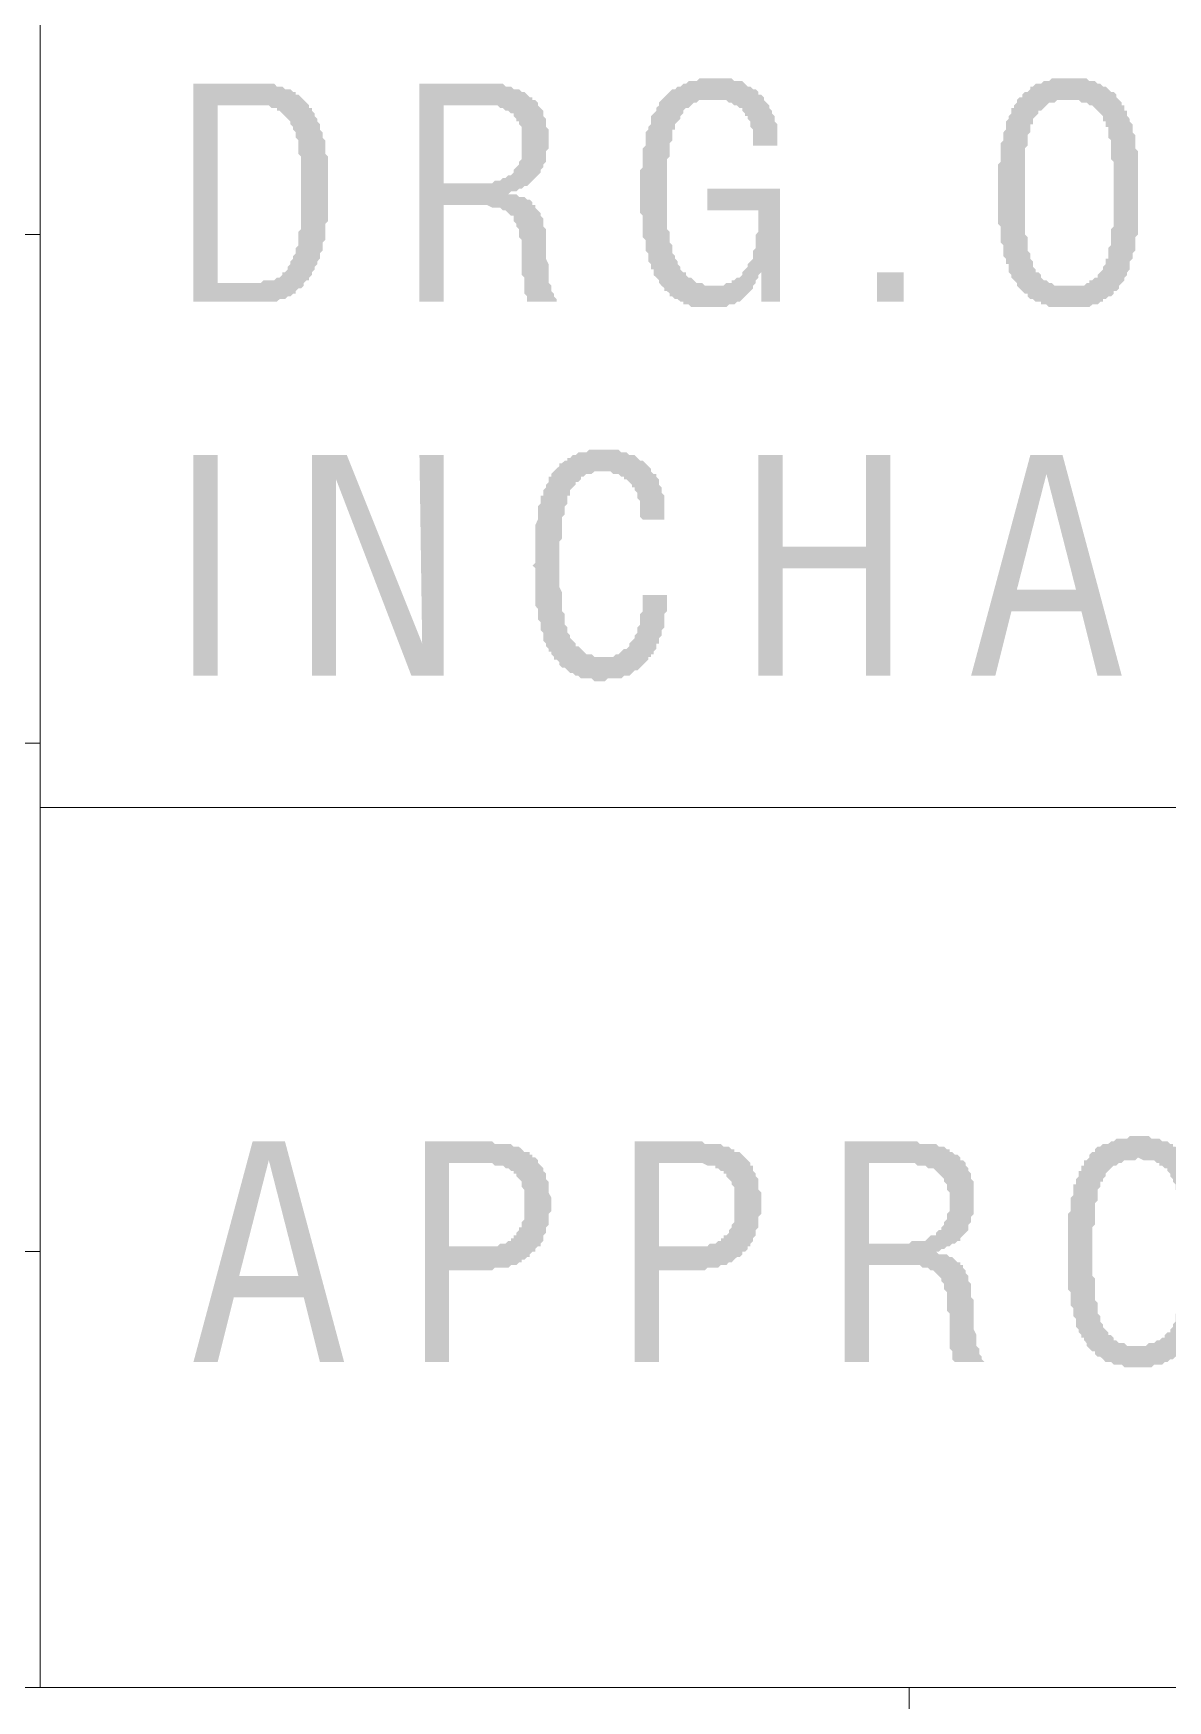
# Model space of a CAD drawing. Header units: millimetres. Extents: x 29 to 95071, y 20 to 67221.
# Drawn here: x 70737 to 72826, y 1592 to 4663 of the extents above; entities that cross this region are included whole.
import ezdxf

# ---------------------------------------------------------------- set-up
doc = ezdxf.new("R2010")
doc.units = ezdxf.units.MM

msp = doc.modelspace()

# ---------------------------------------------------------------- hatches: boundary and pattern name
h = msp.add_hatch(color=7)
h.dxf.hatch_style = 2
h.paths.add_polyline_path([(72077.4, 4168.4), (72077.4, 4222.9), (72072.4, 4217.9), (72072.4, 4213), (72067.5, 4208), (72067.5, 4203.1), (72062.5, 4198.1), (72062.5, 4193.2), (72057.6, 4188.2), (72052.6, 4183.3), (72047.7, 4178.3), (72042.7, 4173.3), (72037.7, 4168.4), (72032.8, 4168.4), (72027.8, 4163.4), (72022.9, 4163.4), (72017.9, 4163.4), (72013, 4158.5), (72008, 4158.5), (72003.1, 4158.5), (71998.1, 4158.5), (71993.1, 4158.5), (71988.2, 4158.5), (71983.2, 4158.5), (71978.3, 4158.5), (71973.3, 4158.5), (71968.4, 4158.5), (71958.4, 4158.5), (71953.5, 4158.5), (71948.5, 4158.5), (71943.6, 4163.4), (71938.6, 4163.4), (71933.7, 4163.4), (71933.7, 4168.4), (71928.7, 4168.4), (71923.7, 4173.3), (71918.8, 4173.3), (71913.8, 4178.3), (71908.9, 4178.3), (71908.9, 4183.3), (71903.9, 4188.2), (71899, 4188.2), (71899, 4193.2), (71894, 4198.1), (71889.1, 4203.1), (71889.1, 4208), (71884.1, 4213), (71879.1, 4217.9), (71879.1, 4222.9), (71879.1, 4227.9), (71874.2, 4227.9), (71874.2, 4232.8), (71874.2, 4237.8), (71869.2, 4242.7), (71869.2, 4247.7), (71869.2, 4252.6), (71869.2, 4257.6), (71864.3, 4262.6), (71864.3, 4267.5), (71864.3, 4272.5), (71864.3, 4277.4), (71864.3, 4282.4), (71859.3, 4287.3), (71859.3, 4292.3), (71859.3, 4297.3), (71859.3, 4302.2), (71859.3, 4312.1), (71859.3, 4317.1), (71859.3, 4322), (71859.3, 4327), (71854.4, 4331.9), (71854.4, 4341.9), (71854.4, 4346.8), (71854.4, 4351.8), (71854.4, 4361.7), (71854.4, 4366.6), (71854.4, 4371.6), (71854.4, 4376.6), (71854.4, 4386.5), (71854.4, 4391.4), (71854.4, 4396.4), (71854.4, 4406.3), (71854.4, 4411.3), (71859.3, 4416.2), (71859.3, 4426.1), (71859.3, 4431.1), (71859.3, 4436), (71859.3, 4441), (71859.3, 4445.9), (71859.3, 4450.9), (71864.3, 4455.9), (71864.3, 4465.8), (71864.3, 4470.7), (71864.3, 4475.7), (71864.3, 4480.6), (71869.2, 4485.6), (71869.2, 4490.6), (71874.2, 4495.5), (71874.2, 4500.5), (71874.2, 4505.4), (71874.2, 4510.4), (71879.1, 4515.3), (71884.1, 4520.3), (71884.1, 4525.3), (71889.1, 4530.2), (71889.1, 4535.2), (71894, 4540.1), (71899, 4545.1), (71903.9, 4550), (71908.9, 4555), (71913.8, 4559.9), (71918.8, 4559.9), (71923.7, 4564.9), (71928.7, 4564.9), (71933.7, 4569.9), (71938.6, 4569.9), (71943.6, 4574.8), (71948.5, 4574.8), (71958.4, 4574.8), (71963.4, 4579.8), (71968.4, 4579.8), (71973.3, 4579.8), (71978.3, 4579.8), (71983.2, 4579.8), (71988.2, 4579.8), (71993.1, 4579.8), (71998.1, 4579.8), (72003.1, 4579.8), (72008, 4579.8), (72013, 4579.8), (72022.9, 4579.8), (72027.8, 4574.8), (72032.8, 4574.8), (72037.7, 4574.8), (72042.7, 4574.8), (72047.7, 4569.9), (72052.6, 4564.9), (72057.6, 4564.9), (72062.5, 4559.9), (72067.5, 4559.9), (72072.4, 4555), (72072.4, 4550), (72077.4, 4550), (72082.4, 4545.1), (72082.4, 4540.1), (72087.3, 4535.2), (72092.3, 4530.2), (72092.3, 4525.3), (72097.2, 4520.3), (72097.2, 4515.3), (72102.2, 4510.4), (72102.2, 4505.4), (72102.2, 4500.5), (72107.1, 4495.5), (72107.1, 4490.6), (72107.1, 4485.6), (72107.1, 4480.6), (72107.1, 4475.7), (72107.1, 4465.8), (72107.1, 4460.8), (72107.1, 4455.9), (72062.5, 4455.9), (72062.5, 4460.8), (72062.5, 4465.8), (72062.5, 4475.7), (72062.5, 4480.6), (72062.5, 4485.6), (72057.6, 4490.6), (72057.6, 4495.5), (72057.6, 4500.5), (72052.6, 4505.4), (72052.6, 4510.4), (72047.7, 4510.4), (72047.7, 4515.3), (72042.7, 4520.3), (72042.7, 4525.3), (72037.7, 4525.3), (72032.8, 4530.2), (72027.8, 4530.2), (72022.9, 4535.2), (72017.9, 4535.2), (72013, 4540.1), (72008, 4540.1), (72003.1, 4540.1), (71998.1, 4540.1), (71993.1, 4540.1), (71988.2, 4540.1), (71983.2, 4540.1), (71978.3, 4540.1), (71973.3, 4540.1), (71968.4, 4540.1), (71963.4, 4540.1), (71958.4, 4535.2), (71953.5, 4535.2), (71948.5, 4530.2), (71943.6, 4525.3), (71938.6, 4525.3), (71933.7, 4520.3), (71933.7, 4515.3), (71928.7, 4510.4), (71928.7, 4505.4), (71923.7, 4500.5), (71918.8, 4495.5), (71918.8, 4490.6), (71918.8, 4485.6), (71913.8, 4485.6), (71913.8, 4480.6), (71913.8, 4475.7), (71913.8, 4470.7), (71913.8, 4465.8), (71908.9, 4460.8), (71908.9, 4455.9), (71908.9, 4450.9), (71908.9, 4445.9), (71908.9, 4441), (71908.9, 4436), (71903.9, 4431.1), (71903.9, 4426.1), (71903.9, 4421.2), (71903.9, 4411.3), (71903.9, 4406.3), (71903.9, 4401.3), (71903.9, 4396.4), (71903.9, 4386.5), (71903.9, 4381.5), (71903.9, 4371.6), (71903.9, 4366.6), (71903.9, 4361.7), (71903.9, 4356.7), (71903.9, 4351.8), (71903.9, 4346.8), (71903.9, 4336.9), (71903.9, 4331.9), (71903.9, 4327), (71903.9, 4317.1), (71903.9, 4312.1), (71903.9, 4307.2), (71903.9, 4302.2), (71908.9, 4297.3), (71908.9, 4292.3), (71908.9, 4287.3), (71908.9, 4282.4), (71908.9, 4277.4), (71913.8, 4272.5), (71913.8, 4267.5), (71913.8, 4262.6), (71913.8, 4257.6), (71918.8, 4252.6), (71918.8, 4247.7), (71923.7, 4242.7), (71923.7, 4237.8), (71928.7, 4232.8), (71928.7, 4227.9), (71933.7, 4222.9), (71938.6, 4222.9), (71938.6, 4217.9), (71943.6, 4213), (71948.5, 4213), (71953.5, 4208), (71958.4, 4203.1), (71963.4, 4203.1), (71968.4, 4203.1), (71973.3, 4198.1), (71978.3, 4198.1), (71983.2, 4198.1), (71988.2, 4198.1), (71993.1, 4198.1), (71998.1, 4198.1), (72008, 4198.1), (72013, 4203.1), (72017.9, 4203.1), (72022.9, 4203.1), (72022.9, 4208), (72027.8, 4208), (72032.8, 4213), (72037.7, 4213), (72042.7, 4217.9), (72042.7, 4222.9), (72047.7, 4227.9), (72052.6, 4232.8), (72052.6, 4237.8), (72057.6, 4242.7), (72062.5, 4247.7), (72062.5, 4252.6), (72062.5, 4257.6), (72062.5, 4262.6), (72067.5, 4267.5), (72067.5, 4272.5), (72067.5, 4277.4), (72067.5, 4282.4), (72067.5, 4292.3), (72072.4, 4297.3), (72072.4, 4302.2), (72072.4, 4307.2), (72072.4, 4317.1), (72072.4, 4322), (72072.4, 4327), (72072.4, 4336.9), (71978.3, 4336.9), (71978.3, 4376.6), (72112.1, 4376.6), (72112.1, 4168.4)])
h = msp.add_hatch(color=7)
h.paths.add_polyline_path([(72563.1, 4366.6), (72563.1, 4361.7), (72563.1, 4351.8), (72563.1, 4346.8), (72563.1, 4341.9), (72563.1, 4331.9), (72563.1, 4327), (72563.1, 4322), (72563.1, 4312.1), (72563.1, 4307.2), (72563.1, 4302.2), (72563.1, 4297.3), (72563.1, 4292.3), (72568.1, 4287.3), (72568.1, 4282.4), (72568.1, 4277.4), (72568.1, 4272.5), (72568.1, 4267.5), (72568.1, 4262.6), (72573.1, 4257.6), (72573.1, 4252.6), (72573.1, 4247.7), (72578, 4242.7), (72578, 4237.8), (72578, 4232.8), (72583, 4227.9), (72583, 4222.9), (72587.9, 4222.9), (72592.9, 4217.9), (72592.9, 4213), (72597.8, 4208), (72602.8, 4208), (72607.8, 4203.1), (72612.7, 4203.1), (72617.7, 4198.1), (72622.6, 4198.1), (72627.6, 4198.1), (72637.5, 4198.1), (72642.4, 4198.1), (72647.4, 4198.1), (72657.3, 4198.1), (72662.3, 4198.1), (72667.2, 4198.1), (72672.2, 4198.1), (72677.1, 4203.1), (72682.1, 4203.1), (72682.1, 4208), (72687.1, 4208), (72692, 4213), (72697, 4213), (72697, 4217.9), (72701.9, 4222.9), (72706.9, 4227.9), (72706.9, 4232.8), (72711.8, 4237.8), (72711.8, 4242.7), (72711.8, 4247.7), (72716.8, 4247.7), (72716.8, 4252.6), (72716.8, 4257.6), (72716.8, 4262.6), (72716.8, 4267.5), (72721.8, 4272.5), (72721.8, 4277.4), (72721.8, 4282.4), (72721.8, 4287.3), (72721.8, 4292.3), (72721.8, 4297.3), (72721.8, 4302.2), (72726.7, 4307.2), (72726.7, 4312.1), (72726.7, 4322), (72726.7, 4327), (72726.7, 4331.9), (72726.7, 4341.9), (72726.7, 4346.8), (72726.7, 4356.7), (72726.7, 4361.7), (72726.7, 4366.6), (72726.7, 4376.6), (72726.7, 4381.5), (72726.7, 4391.4), (72726.7, 4396.4), (72726.7, 4406.3), (72726.7, 4411.3), (72726.7, 4416.2), (72726.7, 4426.1), (72721.8, 4431.1), (72721.8, 4436), (72721.8, 4441), (72721.8, 4445.9), (72721.8, 4450.9), (72721.8, 4455.9), (72721.8, 4460.8), (72721.8, 4465.8), (72716.8, 4470.7), (72716.8, 4475.7), (72716.8, 4480.6), (72716.8, 4485.6), (72716.8, 4490.6), (72711.8, 4490.6), (72711.8, 4495.5), (72711.8, 4500.5), (72706.9, 4500.5), (72706.9, 4505.4), (72706.9, 4510.4), (72701.9, 4515.3), (72697, 4520.3), (72692, 4525.3), (72687.1, 4530.2), (72682.1, 4530.2), (72677.1, 4535.2), (72672.2, 4535.2), (72667.2, 4535.2), (72662.3, 4540.1), (72657.3, 4540.1), (72652.4, 4540.1), (72647.4, 4540.1), (72642.4, 4540.1), (72637.5, 4540.1), (72632.5, 4540.1), (72627.6, 4540.1), (72622.6, 4540.1), (72617.7, 4535.2), (72612.7, 4535.2), (72607.8, 4535.2), (72602.8, 4530.2), (72597.8, 4525.3), (72592.9, 4520.3), (72587.9, 4520.3), (72587.9, 4515.3), (72583, 4510.4), (72578, 4505.4), (72578, 4500.5), (72578, 4495.5), (72573.1, 4495.5), (72573.1, 4490.6), (72573.1, 4485.6), (72573.1, 4480.6), (72568.1, 4475.7), (72568.1, 4470.7), (72568.1, 4465.8), (72568.1, 4460.8), (72568.1, 4455.9), (72563.1, 4450.9), (72563.1, 4445.9), (72563.1, 4441), (72563.1, 4431.1), (72563.1, 4426.1), (72563.1, 4421.2), (72563.1, 4416.2), (72563.1, 4406.3), (72563.1, 4401.3), (72563.1, 4396.4), (72563.1, 4386.5), (72563.1, 4381.5), (72563.1, 4371.6)])
h.paths.add_polyline_path([(72513.6, 4366.6), (72513.6, 4376.6), (72513.6, 4381.5), (72513.6, 4391.4), (72513.6, 4396.4), (72513.6, 4401.3), (72513.6, 4411.3), (72513.6, 4416.2), (72513.6, 4421.2), (72518.5, 4426.1), (72518.5, 4436), (72518.5, 4441), (72518.5, 4445.9), (72518.5, 4450.9), (72518.5, 4455.9), (72518.5, 4460.8), (72523.5, 4465.8), (72523.5, 4470.7), (72523.5, 4475.7), (72523.5, 4480.6), (72528.4, 4485.6), (72528.4, 4490.6), (72528.4, 4495.5), (72528.4, 4500.5), (72533.4, 4505.4), (72533.4, 4510.4), (72538.4, 4515.3), (72538.4, 4520.3), (72538.4, 4525.3), (72543.3, 4525.3), (72543.3, 4530.2), (72548.3, 4535.2), (72548.3, 4540.1), (72553.2, 4545.1), (72558.2, 4545.1), (72558.2, 4550), (72563.1, 4555), (72568.1, 4555), (72573.1, 4559.9), (72573.1, 4564.9), (72578, 4564.9), (72583, 4569.9), (72587.9, 4569.9), (72592.9, 4569.9), (72597.8, 4574.8), (72602.8, 4574.8), (72607.8, 4574.8), (72612.7, 4579.8), (72617.7, 4579.8), (72622.6, 4579.8), (72627.6, 4579.8), (72632.5, 4579.8), (72642.4, 4579.8), (72647.4, 4579.8), (72657.3, 4579.8), (72662.3, 4579.8), (72667.2, 4579.8), (72672.2, 4579.8), (72677.1, 4579.8), (72682.1, 4574.8), (72687.1, 4574.8), (72692, 4574.8), (72697, 4569.9), (72701.9, 4569.9), (72706.9, 4564.9), (72711.8, 4564.9), (72716.8, 4559.9), (72721.8, 4555), (72726.7, 4555), (72731.7, 4550), (72731.7, 4545.1), (72736.6, 4540.1), (72741.6, 4535.2), (72741.6, 4530.2), (72746.5, 4530.2), (72746.5, 4525.3), (72746.5, 4520.3), (72751.5, 4520.3), (72751.5, 4515.3), (72751.5, 4510.4), (72756.4, 4505.4), (72756.4, 4500.5), (72761.4, 4495.5), (72761.4, 4490.6), (72761.4, 4485.6), (72761.4, 4480.6), (72766.4, 4475.7), (72766.4, 4470.7), (72766.4, 4465.8), (72766.4, 4460.8), (72766.4, 4455.9), (72766.4, 4450.9), (72771.3, 4445.9), (72771.3, 4436), (72771.3, 4431.1), (72771.3, 4426.1), (72771.3, 4421.2), (72771.3, 4411.3), (72771.3, 4406.3), (72771.3, 4401.3), (72771.3, 4391.4), (72771.3, 4386.5), (72771.3, 4381.5), (72771.3, 4371.6), (72771.3, 4366.6), (72771.3, 4361.7), (72771.3, 4356.7), (72771.3, 4346.8), (72771.3, 4341.9), (72771.3, 4331.9), (72771.3, 4327), (72771.3, 4322), (72771.3, 4317.1), (72771.3, 4307.2), (72771.3, 4302.2), (72771.3, 4297.3), (72771.3, 4292.3), (72766.4, 4287.3), (72766.4, 4282.4), (72766.4, 4272.5), (72766.4, 4267.5), (72766.4, 4262.6), (72761.4, 4257.6), (72761.4, 4252.6), (72761.4, 4247.7), (72756.4, 4242.7), (72756.4, 4237.8), (72756.4, 4232.8), (72756.4, 4227.9), (72751.5, 4222.9), (72751.5, 4217.9), (72746.5, 4213), (72746.5, 4208), (72741.6, 4203.1), (72736.6, 4198.1), (72736.6, 4193.2), (72731.7, 4188.2), (72726.7, 4188.2), (72726.7, 4183.3), (72721.8, 4178.3), (72716.8, 4178.3), (72711.8, 4173.3), (72706.9, 4173.3), (72706.9, 4168.4), (72701.9, 4168.4), (72697, 4163.4), (72692, 4163.4), (72687.1, 4163.4), (72682.1, 4158.5), (72677.1, 4158.5), (72672.2, 4158.5), (72667.2, 4158.5), (72657.3, 4158.5), (72652.4, 4158.5), (72647.4, 4158.5), (72642.4, 4158.5), (72637.5, 4158.5), (72632.5, 4158.5), (72627.6, 4158.5), (72622.6, 4158.5), (72617.7, 4158.5), (72607.8, 4158.5), (72602.8, 4163.4), (72597.8, 4163.4), (72592.9, 4163.4), (72592.9, 4168.4), (72587.9, 4168.4), (72583, 4168.4), (72578, 4173.3), (72573.1, 4173.3), (72568.1, 4178.3), (72568.1, 4183.3), (72563.1, 4183.3), (72558.2, 4188.2), (72553.2, 4193.2), (72548.3, 4198.1), (72548.3, 4203.1), (72543.3, 4208), (72538.4, 4213), (72538.4, 4217.9), (72533.4, 4222.9), (72533.4, 4227.9), (72533.4, 4232.8), (72533.4, 4237.8), (72528.4, 4237.8), (72528.4, 4242.7), (72528.4, 4247.7), (72523.5, 4252.6), (72523.5, 4257.6), (72523.5, 4262.6), (72523.5, 4267.5), (72523.5, 4272.5), (72518.5, 4277.4), (72518.5, 4282.4), (72518.5, 4287.3), (72518.5, 4297.3), (72518.5, 4302.2), (72518.5, 4307.2), (72513.6, 4312.1), (72513.6, 4317.1), (72513.6, 4327), (72513.6, 4331.9), (72513.6, 4336.9), (72513.6, 4346.8), (72513.6, 4351.8), (72513.6, 4356.7)])
h = msp.add_hatch(color=7)
h.paths.add_polyline_path([(71076.2, 4203.1), (71135.7, 4203.1), (71140.6, 4203.1), (71150.5, 4203.1), (71155.5, 4203.1), (71160.4, 4208), (71165.4, 4208), (71170.4, 4208), (71175.3, 4208), (71180.3, 4208), (71185.2, 4213), (71190.2, 4213), (71195.1, 4217.9), (71195.1, 4222.9), (71200.1, 4222.9), (71205.1, 4227.9), (71205.1, 4232.8), (71210, 4237.8), (71210, 4242.7), (71215, 4247.7), (71215, 4252.6), (71219.9, 4257.6), (71219.9, 4262.6), (71219.9, 4267.5), (71224.9, 4272.5), (71224.9, 4277.4), (71224.9, 4282.4), (71224.9, 4287.3), (71224.9, 4292.3), (71224.9, 4297.3), (71229.8, 4302.2), (71229.8, 4307.2), (71229.8, 4312.1), (71229.8, 4317.1), (71229.8, 4322), (71229.8, 4327), (71229.8, 4331.9), (71229.8, 4341.9), (71229.8, 4346.8), (71229.8, 4351.8), (71229.8, 4361.7), (71229.8, 4366.6), (71229.8, 4376.6), (71229.8, 4381.5), (71229.8, 4391.4), (71229.8, 4396.4), (71229.8, 4406.3), (71229.8, 4411.3), (71229.8, 4416.2), (71229.8, 4426.1), (71229.8, 4431.1), (71229.8, 4436), (71224.9, 4441), (71224.9, 4445.9), (71224.9, 4450.9), (71224.9, 4455.9), (71224.9, 4460.8), (71224.9, 4465.8), (71219.9, 4470.7), (71219.9, 4475.7), (71219.9, 4480.6), (71215, 4485.6), (71215, 4490.6), (71210, 4495.5), (71210, 4500.5), (71205.1, 4505.4), (71200.1, 4510.4), (71195.1, 4515.3), (71190.2, 4520.3), (71185.2, 4520.3), (71185.2, 4525.3), (71180.3, 4525.3), (71175.3, 4525.3), (71170.4, 4530.2), (71165.4, 4530.2), (71155.5, 4530.2), (71150.5, 4530.2), (71145.6, 4530.2), (71140.6, 4530.2), (71135.7, 4530.2), (71076.2, 4530.2)])
h.paths.add_polyline_path([(71031.6, 4168.4), (71031.6, 4569.9), (71145.6, 4569.9), (71150.5, 4569.9), (71160.4, 4569.9), (71165.4, 4569.9), (71170.4, 4569.9), (71175.3, 4569.9), (71180.3, 4569.9), (71185.2, 4564.9), (71190.2, 4564.9), (71195.1, 4564.9), (71200.1, 4559.9), (71205.1, 4559.9), (71210, 4559.9), (71215, 4555), (71219.9, 4555), (71219.9, 4550), (71224.9, 4550), (71229.8, 4545.1), (71234.8, 4540.1), (71239.7, 4535.2), (71244.7, 4530.2), (71244.7, 4525.3), (71249.7, 4525.3), (71249.7, 4520.3), (71254.6, 4515.3), (71254.6, 4510.4), (71259.6, 4505.4), (71259.6, 4500.5), (71264.5, 4495.5), (71264.5, 4490.6), (71264.5, 4485.6), (71269.5, 4480.6), (71269.5, 4475.7), (71269.5, 4470.7), (71274.4, 4465.8), (71274.4, 4460.8), (71274.4, 4455.9), (71274.4, 4450.9), (71274.4, 4445.9), (71274.4, 4441), (71279.4, 4436), (71279.4, 4426.1), (71279.4, 4421.2), (71279.4, 4416.2), (71279.4, 4411.3), (71279.4, 4401.3), (71279.4, 4396.4), (71279.4, 4391.4), (71279.4, 4381.5), (71279.4, 4376.6), (71279.4, 4371.6), (71279.4, 4361.7), (71279.4, 4356.7), (71279.4, 4351.8), (71279.4, 4346.8), (71279.4, 4336.9), (71279.4, 4331.9), (71279.4, 4327), (71279.4, 4322), (71279.4, 4317.1), (71274.4, 4312.1), (71274.4, 4307.2), (71274.4, 4302.2), (71274.4, 4297.3), (71274.4, 4292.3), (71274.4, 4287.3), (71274.4, 4282.4), (71269.5, 4277.4), (71269.5, 4272.5), (71269.5, 4267.5), (71269.5, 4262.6), (71264.5, 4257.6), (71264.5, 4252.6), (71264.5, 4247.7), (71259.6, 4242.7), (71259.6, 4237.8), (71254.6, 4232.8), (71254.6, 4227.9), (71249.7, 4222.9), (71249.7, 4217.9), (71244.7, 4213), (71244.7, 4208), (71239.7, 4208), (71234.8, 4203.1), (71234.8, 4198.1), (71229.8, 4193.2), (71224.9, 4193.2), (71219.9, 4188.2), (71219.9, 4183.3), (71215, 4183.3), (71210, 4178.3), (71205.1, 4178.3), (71200.1, 4173.3), (71195.1, 4173.3), (71190.2, 4173.3), (71185.2, 4168.4), (71180.3, 4168.4), (71175.3, 4168.4), (71170.4, 4168.4), (71165.4, 4168.4), (71160.4, 4168.4), (71150.5, 4168.4), (71145.6, 4168.4), (71140.6, 4168.4), (71135.7, 4168.4)])
h = msp.add_hatch(color=7)
h.paths.add_polyline_path([(71492.5, 4386.5), (71547.1, 4386.5), (71552, 4386.5), (71557, 4386.5), (71566.9, 4386.5), (71571.8, 4386.5), (71576.8, 4386.5), (71581.7, 4386.5), (71586.7, 4391.4), (71591.7, 4391.4), (71596.6, 4391.4), (71601.6, 4396.4), (71606.5, 4396.4), (71611.5, 4401.3), (71616.4, 4401.3), (71621.4, 4406.3), (71621.4, 4411.3), (71626.4, 4416.2), (71631.3, 4421.2), (71631.3, 4426.1), (71636.3, 4431.1), (71636.3, 4436), (71636.3, 4441), (71636.3, 4445.9), (71636.3, 4455.9), (71636.3, 4460.8), (71636.3, 4465.8), (71636.3, 4470.7), (71636.3, 4480.6), (71636.3, 4485.6), (71636.3, 4490.6), (71631.3, 4495.5), (71631.3, 4500.5), (71626.4, 4500.5), (71626.4, 4505.4), (71621.4, 4510.4), (71621.4, 4515.3), (71616.4, 4515.3), (71611.5, 4520.3), (71606.5, 4520.3), (71601.6, 4525.3), (71596.6, 4525.3), (71591.7, 4530.2), (71586.7, 4530.2), (71576.8, 4530.2), (71571.8, 4530.2), (71566.9, 4530.2), (71561.9, 4530.2), (71557, 4530.2), (71492.5, 4530.2)])
h.paths.add_polyline_path([(71447.9, 4168.4), (71447.9, 4569.9), (71561.9, 4569.9), (71566.9, 4569.9), (71571.8, 4569.9), (71581.7, 4569.9), (71586.7, 4569.9), (71591.7, 4569.9), (71596.6, 4569.9), (71601.6, 4569.9), (71606.5, 4564.9), (71611.5, 4564.9), (71616.4, 4564.9), (71621.4, 4559.9), (71626.4, 4559.9), (71631.3, 4559.9), (71636.3, 4555), (71641.2, 4555), (71646.2, 4550), (71651.1, 4545.1), (71656.1, 4545.1), (71656.1, 4540.1), (71661.1, 4540.1), (71666, 4535.2), (71666, 4530.2), (71671, 4525.3), (71675.9, 4520.3), (71675.9, 4515.3), (71675.9, 4510.4), (71680.9, 4505.4), (71680.9, 4500.5), (71680.9, 4495.5), (71680.9, 4490.6), (71685.8, 4485.6), (71685.8, 4475.7), (71685.8, 4470.7), (71685.8, 4465.8), (71685.8, 4460.8), (71685.8, 4455.9), (71685.8, 4450.9), (71680.9, 4445.9), (71680.9, 4436), (71680.9, 4431.1), (71680.9, 4426.1), (71675.9, 4421.2), (71675.9, 4416.2), (71671, 4411.3), (71671, 4406.3), (71666, 4401.3), (71661.1, 4396.4), (71656.1, 4391.4), (71651.1, 4386.5), (71646.2, 4381.5), (71641.2, 4381.5), (71636.3, 4376.6), (71631.3, 4376.6), (71626.4, 4371.6), (71621.4, 4371.6), (71616.4, 4371.6), (71611.5, 4366.6), (71616.4, 4366.6), (71621.4, 4366.6), (71626.4, 4366.6), (71631.3, 4361.7), (71636.3, 4361.7), (71641.2, 4361.7), (71646.2, 4356.7), (71651.1, 4356.7), (71656.1, 4351.8), (71656.1, 4346.8), (71661.1, 4346.8), (71661.1, 4341.9), (71666, 4336.9), (71671, 4331.9), (71671, 4327), (71675.9, 4322), (71675.9, 4317.1), (71675.9, 4312.1), (71675.9, 4307.2), (71680.9, 4302.2), (71680.9, 4292.3), (71680.9, 4287.3), (71680.9, 4282.4), (71680.9, 4277.4), (71680.9, 4272.5), (71680.9, 4267.5), (71680.9, 4262.6), (71680.9, 4257.6), (71680.9, 4252.6), (71680.9, 4247.7), (71685.8, 4237.8), (71685.8, 4232.8), (71685.8, 4222.9), (71685.8, 4217.9), (71685.8, 4213), (71685.8, 4203.1), (71690.8, 4198.1), (71690.8, 4193.2), (71690.8, 4188.2), (71695.7, 4183.3), (71695.7, 4178.3), (71700.7, 4173.3), (71700.7, 4168.4), (71705.7, 4168.4), (71646.2, 4168.4), (71646.2, 4173.3), (71646.2, 4178.3), (71641.2, 4183.3), (71641.2, 4188.2), (71641.2, 4193.2), (71641.2, 4198.1), (71641.2, 4203.1), (71641.2, 4213), (71636.3, 4217.9), (71636.3, 4227.9), (71636.3, 4232.8), (71636.3, 4237.8), (71636.3, 4242.7), (71636.3, 4252.6), (71636.3, 4257.6), (71636.3, 4262.6), (71636.3, 4267.5), (71636.3, 4272.5), (71636.3, 4282.4), (71631.3, 4287.3), (71631.3, 4292.3), (71631.3, 4297.3), (71631.3, 4302.2), (71626.4, 4307.2), (71626.4, 4312.1), (71621.4, 4317.1), (71621.4, 4322), (71621.4, 4327), (71616.4, 4327), (71611.5, 4331.9), (71606.5, 4336.9), (71601.6, 4336.9), (71596.6, 4341.9), (71591.7, 4341.9), (71586.7, 4341.9), (71581.7, 4341.9), (71571.8, 4346.8), (71566.9, 4346.8), (71561.9, 4346.8), (71557, 4346.8), (71547.1, 4346.8), (71492.5, 4346.8), (71492.5, 4168.4)])
h = msp.add_hatch(color=7)
h.dxf.hatch_style = 2
h.paths.add_polyline_path([(72290.5, 4168.4), (72290.5, 4222.9), (72340.1, 4222.9), (72340.1, 4168.4)])
h = msp.add_hatch(color=7)
h.dxf.hatch_style = 2
h.paths.add_polyline_path([(71031.6, 3479.4), (71031.6, 3885.9), (71076.2, 3885.9), (71076.2, 3479.4)])
h = msp.add_hatch(color=7)
h.dxf.hatch_style = 2
h.paths.add_polyline_path([(71249.7, 3479.4), (71249.7, 3885.9), (71314.1, 3885.9), (71452.9, 3538.9), (71447.9, 3885.9), (71492.5, 3885.9), (71492.5, 3479.4), (71433.1, 3479.4), (71294.3, 3841.2), (71294.3, 3479.4)])
h = msp.add_hatch(color=7)
h.dxf.hatch_style = 2
h.paths.add_polyline_path([(71859.3, 3628.1), (71903.9, 3628.1), (71903.9, 3623.2), (71903.9, 3618.2), (71903.9, 3608.3), (71903.9, 3603.3), (71903.9, 3598.4), (71899, 3593.4), (71899, 3588.5), (71899, 3583.5), (71899, 3573.6), (71899, 3568.6), (71894, 3563.7), (71894, 3558.7), (71894, 3553.8), (71889.1, 3548.8), (71889.1, 3543.9), (71889.1, 3538.9), (71884.1, 3538.9), (71884.1, 3533.9), (71884.1, 3529), (71879.1, 3524), (71879.1, 3519.1), (71874.2, 3519.1), (71874.2, 3514.1), (71869.2, 3514.1), (71869.2, 3509.2), (71864.3, 3504.2), (71859.3, 3499.2), (71854.4, 3494.3), (71849.4, 3489.3), (71844.4, 3489.3), (71839.5, 3484.4), (71834.5, 3479.4), (71829.6, 3479.4), (71824.6, 3479.4), (71819.7, 3474.5), (71814.7, 3474.5), (71809.7, 3474.5), (71804.8, 3474.5), (71794.9, 3474.5), (71789.9, 3469.5), (71785, 3469.5), (71780, 3469.5), (71775.1, 3469.5), (71770.1, 3469.5), (71765.1, 3474.5), (71760.2, 3474.5), (71755.2, 3474.5), (71750.3, 3474.5), (71745.3, 3474.5), (71740.4, 3479.4), (71735.4, 3479.4), (71730.4, 3484.4), (71725.5, 3484.4), (71720.5, 3489.3), (71715.6, 3494.3), (71710.6, 3494.3), (71705.7, 3499.2), (71705.7, 3504.2), (71700.7, 3509.2), (71695.7, 3509.2), (71695.7, 3514.1), (71690.8, 3519.1), (71690.8, 3524), (71685.8, 3524), (71685.8, 3529), (71680.9, 3533.9), (71680.9, 3538.9), (71675.9, 3543.9), (71675.9, 3548.8), (71675.9, 3553.8), (71675.9, 3558.7), (71671, 3563.7), (71671, 3568.6), (71671, 3573.6), (71671, 3578.6), (71666, 3583.5), (71666, 3588.5), (71666, 3593.4), (71666, 3598.4), (71666, 3603.3), (71661.1, 3608.3), (71661.1, 3613.2), (71661.1, 3618.2), (71661.1, 3623.2), (71661.1, 3633.1), (71661.1, 3638), (71661.1, 3643), (71661.1, 3647.9), (71661.1, 3657.9), (71661.1, 3662.8), (71661.1, 3667.8), (71661.1, 3677.7), (71656.1, 3682.6), (71661.1, 3687.6), (71661.1, 3697.5), (71661.1, 3702.5), (71661.1, 3712.4), (71661.1, 3717.3), (71661.1, 3722.3), (71661.1, 3727.2), (71661.1, 3737.2), (71661.1, 3742.1), (71661.1, 3747.1), (71661.1, 3752), (71661.1, 3757), (71666, 3766.9), (71666, 3771.9), (71666, 3776.8), (71666, 3781.8), (71666, 3786.7), (71666, 3791.7), (71671, 3796.6), (71671, 3801.6), (71671, 3806.6), (71671, 3811.5), (71675.9, 3811.5), (71675.9, 3816.5), (71675.9, 3821.4), (71680.9, 3826.4), (71680.9, 3831.3), (71685.8, 3836.3), (71685.8, 3841.2), (71685.8, 3846.2), (71690.8, 3846.2), (71690.8, 3851.2), (71695.7, 3856.1), (71700.7, 3861.1), (71705.7, 3866), (71705.7, 3871), (71710.6, 3871), (71715.6, 3875.9), (71720.5, 3875.9), (71720.5, 3880.9), (71725.5, 3880.9), (71730.4, 3885.9), (71735.4, 3885.9), (71740.4, 3890.8), (71745.3, 3890.8), (71750.3, 3890.8), (71755.2, 3890.8), (71760.2, 3895.8), (71765.1, 3895.8), (71770.1, 3895.8), (71780, 3895.8), (71785, 3895.8), (71789.9, 3895.8), (71794.9, 3895.8), (71804.8, 3895.8), (71809.7, 3895.8), (71814.7, 3895.8), (71819.7, 3890.8), (71824.6, 3890.8), (71829.6, 3890.8), (71834.5, 3885.9), (71839.5, 3885.9), (71844.4, 3885.9), (71849.4, 3880.9), (71854.4, 3875.9), (71859.3, 3875.9), (71864.3, 3871), (71869.2, 3866), (71874.2, 3861.1), (71874.2, 3856.1), (71879.1, 3851.2), (71884.1, 3851.2), (71884.1, 3846.2), (71889.1, 3841.2), (71889.1, 3836.3), (71889.1, 3831.3), (71894, 3826.4), (71894, 3821.4), (71894, 3816.5), (71899, 3811.5), (71899, 3806.6), (71899, 3801.6), (71899, 3796.6), (71899, 3786.7), (71899, 3781.8), (71899, 3776.8), (71899, 3771.9), (71899, 3766.9), (71859.3, 3766.9), (71854.4, 3771.9), (71854.4, 3776.8), (71854.4, 3786.7), (71854.4, 3791.7), (71854.4, 3796.6), (71854.4, 3801.6), (71849.4, 3806.6), (71849.4, 3811.5), (71849.4, 3816.5), (71844.4, 3821.4), (71844.4, 3826.4), (71839.5, 3826.4), (71839.5, 3831.3), (71834.5, 3836.3), (71829.6, 3841.2), (71824.6, 3841.2), (71824.6, 3846.2), (71819.7, 3846.2), (71814.7, 3851.2), (71809.7, 3851.2), (71804.8, 3851.2), (71799.8, 3856.1), (71794.9, 3856.1), (71789.9, 3856.1), (71785, 3856.1), (71780, 3856.1), (71775.1, 3856.1), (71770.1, 3856.1), (71765.1, 3851.2), (71760.2, 3851.2), (71755.2, 3851.2), (71750.3, 3846.2), (71745.3, 3846.2), (71745.3, 3841.2), (71740.4, 3836.3), (71735.4, 3836.3), (71735.4, 3831.3), (71730.4, 3826.4), (71725.5, 3821.4), (71725.5, 3816.5), (71725.5, 3811.5), (71720.5, 3811.5), (71720.5, 3806.6), (71720.5, 3801.6), (71720.5, 3796.6), (71715.6, 3791.7), (71715.6, 3786.7), (71715.6, 3781.8), (71715.6, 3776.8), (71710.6, 3771.9), (71710.6, 3766.9), (71710.6, 3761.9), (71710.6, 3757), (71710.6, 3752), (71710.6, 3742.1), (71710.6, 3737.2), (71710.6, 3732.2), (71705.7, 3727.2), (71705.7, 3717.3), (71705.7, 3712.4), (71705.7, 3707.4), (71705.7, 3697.5), (71705.7, 3692.6), (71705.7, 3682.6), (71705.7, 3677.7), (71705.7, 3667.8), (71705.7, 3662.8), (71705.7, 3652.9), (71705.7, 3647.9), (71705.7, 3643), (71710.6, 3633.1), (71710.6, 3628.1), (71710.6, 3623.2), (71710.6, 3618.2), (71710.6, 3613.2), (71710.6, 3608.3), (71710.6, 3603.3), (71710.6, 3598.4), (71715.6, 3593.4), (71715.6, 3588.5), (71715.6, 3583.5), (71715.6, 3578.6), (71715.6, 3573.6), (71720.5, 3568.6), (71720.5, 3563.7), (71720.5, 3558.7), (71725.5, 3553.8), (71725.5, 3548.8), (71730.4, 3543.9), (71735.4, 3538.9), (71735.4, 3533.9), (71740.4, 3533.9), (71745.3, 3529), (71750.3, 3524), (71755.2, 3519.1), (71760.2, 3519.1), (71765.1, 3519.1), (71770.1, 3514.1), (71775.1, 3514.1), (71780, 3514.1), (71785, 3514.1), (71794.9, 3514.1), (71799.8, 3514.1), (71804.8, 3514.1), (71809.7, 3519.1), (71814.7, 3519.1), (71819.7, 3524), (71824.6, 3529), (71829.6, 3529), (71834.5, 3533.9), (71834.5, 3538.9), (71839.5, 3543.9), (71844.4, 3548.8), (71844.4, 3553.8), (71849.4, 3558.7), (71849.4, 3563.7), (71849.4, 3568.6), (71854.4, 3573.6), (71854.4, 3578.6), (71854.4, 3583.5), (71854.4, 3588.5), (71854.4, 3593.4), (71859.3, 3598.4), (71859.3, 3603.3), (71859.3, 3613.2), (71859.3, 3618.2), (71859.3, 3623.2)])
h = msp.add_hatch(color=7)
h.dxf.hatch_style = 2
h.paths.add_polyline_path([(72072.4, 3479.4), (72072.4, 3885.9), (72117.1, 3885.9), (72117.1, 3717.3), (72270.7, 3717.3), (72270.7, 3885.9), (72315.3, 3885.9), (72315.3, 3479.4), (72270.7, 3479.4), (72270.7, 3677.7), (72117.1, 3677.7), (72117.1, 3479.4)])
h = msp.add_hatch(color=7)
h.paths.add_polyline_path([(72548.3, 3638), (72657.3, 3638), (72602.8, 3851.2)])
h.paths.add_polyline_path([(72464, 3479.4), (72573.1, 3885.9), (72632.5, 3885.9), (72741.6, 3479.4), (72697, 3479.4), (72667.2, 3598.4), (72538.4, 3598.4), (72508.6, 3479.4)])
h = msp.add_hatch(color=7)
h.paths.add_polyline_path([(71115.8, 2374.1), (71224.9, 2374.1), (71170.4, 2587.2)])
h.paths.add_polyline_path([(71031.6, 2215.5), (71140.6, 2621.9), (71200.1, 2621.9), (71309.1, 2215.5), (71264.5, 2215.5), (71234.8, 2334.5), (71105.9, 2334.5), (71076.2, 2215.5)])
h = msp.add_hatch(color=7)
h.paths.add_polyline_path([(71502.4, 2428.6), (71561.9, 2428.6), (71566.9, 2428.6), (71576.8, 2428.6), (71581.7, 2428.6), (71586.7, 2428.6), (71591.7, 2428.6), (71596.6, 2433.6), (71601.6, 2433.6), (71606.5, 2433.6), (71611.5, 2438.5), (71616.4, 2438.5), (71616.4, 2443.5), (71621.4, 2443.5), (71621.4, 2448.5), (71626.4, 2448.5), (71626.4, 2453.4), (71631.3, 2458.4), (71631.3, 2463.3), (71636.3, 2463.3), (71636.3, 2468.3), (71636.3, 2473.2), (71641.2, 2478.2), (71641.2, 2488.1), (71641.2, 2493.1), (71641.2, 2498), (71641.2, 2503), (71641.2, 2507.9), (71641.2, 2512.9), (71641.2, 2522.8), (71641.2, 2527.8), (71641.2, 2532.7), (71636.3, 2537.7), (71636.3, 2542.6), (71636.3, 2547.6), (71631.3, 2552.5), (71626.4, 2557.5), (71626.4, 2562.5), (71621.4, 2562.5), (71621.4, 2567.4), (71616.4, 2567.4), (71611.5, 2572.4), (71606.5, 2572.4), (71601.6, 2577.3), (71596.6, 2577.3), (71591.7, 2577.3), (71586.7, 2577.3), (71581.7, 2582.3), (71576.8, 2582.3), (71571.8, 2582.3), (71561.9, 2582.3), (71557, 2582.3), (71502.4, 2582.3)])
h.paths.add_polyline_path([(71457.8, 2215.5), (71457.8, 2621.9), (71561.9, 2621.9), (71566.9, 2621.9), (71576.8, 2621.9), (71581.7, 2621.9), (71586.7, 2617), (71591.7, 2617), (71596.6, 2617), (71606.5, 2617), (71611.5, 2617), (71616.4, 2617), (71621.4, 2612), (71626.4, 2612), (71631.3, 2612), (71636.3, 2607.1), (71641.2, 2602.1), (71646.2, 2602.1), (71651.1, 2602.1), (71651.1, 2597.2), (71656.1, 2597.2), (71656.1, 2592.2), (71661.1, 2592.2), (71666, 2587.2), (71666, 2582.3), (71671, 2577.3), (71675.9, 2572.4), (71675.9, 2567.4), (71680.9, 2562.5), (71680.9, 2557.5), (71680.9, 2552.5), (71685.8, 2547.6), (71685.8, 2542.6), (71685.8, 2537.7), (71685.8, 2532.7), (71685.8, 2527.8), (71690.8, 2517.9), (71690.8, 2512.9), (71690.8, 2507.9), (71690.8, 2503), (71690.8, 2493.1), (71685.8, 2488.1), (71685.8, 2483.2), (71685.8, 2478.2), (71685.8, 2473.2), (71685.8, 2468.3), (71680.9, 2463.3), (71680.9, 2458.4), (71680.9, 2453.4), (71675.9, 2448.5), (71675.9, 2443.5), (71675.9, 2438.5), (71671, 2433.6), (71671, 2428.6), (71666, 2428.6), (71661.1, 2423.7), (71661.1, 2418.7), (71656.1, 2418.7), (71651.1, 2413.8), (71651.1, 2408.8), (71646.2, 2408.8), (71641.2, 2403.9), (71636.3, 2403.9), (71636.3, 2398.9), (71631.3, 2398.9), (71626.4, 2393.9), (71621.4, 2393.9), (71616.4, 2393.9), (71611.5, 2389), (71606.5, 2389), (71601.6, 2389), (71596.6, 2389), (71586.7, 2389), (71581.7, 2384), (71576.8, 2384), (71571.8, 2384), (71566.9, 2384), (71561.9, 2384), (71502.4, 2384), (71502.4, 2215.5)])
h = msp.add_hatch(color=7)
h.paths.add_polyline_path([(71889.1, 2428.6), (71948.5, 2428.6), (71958.4, 2428.6), (71963.4, 2428.6), (71968.4, 2428.6), (71973.3, 2428.6), (71978.3, 2428.6), (71983.2, 2433.6), (71988.2, 2433.6), (71993.1, 2433.6), (71998.1, 2438.5), (72003.1, 2438.5), (72003.1, 2443.5), (72008, 2443.5), (72008, 2448.5), (72013, 2448.5), (72017.9, 2453.4), (72017.9, 2458.4), (72022.9, 2463.3), (72022.9, 2468.3), (72027.8, 2473.2), (72027.8, 2478.2), (72027.8, 2488.1), (72027.8, 2493.1), (72027.8, 2498), (72027.8, 2503), (72027.8, 2507.9), (72027.8, 2512.9), (72027.8, 2522.8), (72027.8, 2527.8), (72027.8, 2532.7), (72027.8, 2537.7), (72022.9, 2542.6), (72022.9, 2547.6), (72017.9, 2552.5), (72013, 2557.5), (72013, 2562.5), (72008, 2562.5), (72008, 2567.4), (72003.1, 2567.4), (71998.1, 2572.4), (71993.1, 2572.4), (71993.1, 2577.3), (71988.2, 2577.3), (71983.2, 2577.3), (71978.3, 2577.3), (71968.4, 2582.3), (71963.4, 2582.3), (71958.4, 2582.3), (71953.5, 2582.3), (71948.5, 2582.3), (71889.1, 2582.3)])
h.paths.add_polyline_path([(71844.4, 2215.5), (71844.4, 2621.9), (71948.5, 2621.9), (71953.5, 2621.9), (71963.4, 2621.9), (71968.4, 2621.9), (71973.3, 2617), (71978.3, 2617), (71988.2, 2617), (71993.1, 2617), (71998.1, 2617), (72003.1, 2617), (72008, 2612), (72013, 2612), (72017.9, 2612), (72022.9, 2607.1), (72027.8, 2607.1), (72027.8, 2602.1), (72032.8, 2602.1), (72037.7, 2602.1), (72042.7, 2597.2), (72047.7, 2592.2), (72052.6, 2587.2), (72057.6, 2582.3), (72057.6, 2577.3), (72062.5, 2577.3), (72062.5, 2572.4), (72062.5, 2567.4), (72067.5, 2562.5), (72067.5, 2557.5), (72072.4, 2552.5), (72072.4, 2547.6), (72072.4, 2542.6), (72072.4, 2537.7), (72072.4, 2532.7), (72077.4, 2527.8), (72077.4, 2517.9), (72077.4, 2512.9), (72077.4, 2507.9), (72077.4, 2503), (72077.4, 2493.1), (72077.4, 2488.1), (72072.4, 2483.2), (72072.4, 2478.2), (72072.4, 2473.2), (72072.4, 2468.3), (72072.4, 2463.3), (72067.5, 2458.4), (72067.5, 2453.4), (72067.5, 2448.5), (72062.5, 2443.5), (72062.5, 2438.5), (72057.6, 2433.6), (72057.6, 2428.6), (72052.6, 2428.6), (72052.6, 2423.7), (72047.7, 2418.7), (72042.7, 2418.7), (72042.7, 2413.8), (72037.7, 2408.8), (72032.8, 2408.8), (72027.8, 2403.9), (72022.9, 2398.9), (72017.9, 2398.9), (72013, 2393.9), (72008, 2393.9), (72003.1, 2393.9), (71998.1, 2389), (71993.1, 2389), (71988.2, 2389), (71983.2, 2389), (71978.3, 2389), (71973.3, 2384), (71963.4, 2384), (71958.4, 2384), (71953.5, 2384), (71948.5, 2384), (71889.1, 2384), (71889.1, 2215.5)])
h = msp.add_hatch(color=7)
h.paths.add_polyline_path([(72275.7, 2433.6), (72330.2, 2433.6), (72340.1, 2433.6), (72345.1, 2433.6), (72350, 2433.6), (72355, 2438.5), (72364.9, 2438.5), (72369.8, 2438.5), (72374.8, 2438.5), (72379.8, 2438.5), (72384.7, 2443.5), (72389.7, 2448.5), (72394.6, 2448.5), (72399.6, 2448.5), (72399.6, 2453.4), (72404.5, 2458.4), (72409.5, 2458.4), (72409.5, 2463.3), (72414.4, 2468.3), (72414.4, 2473.2), (72419.4, 2478.2), (72419.4, 2483.2), (72419.4, 2488.1), (72424.4, 2493.1), (72424.4, 2498), (72424.4, 2503), (72424.4, 2507.9), (72424.4, 2517.9), (72424.4, 2522.8), (72424.4, 2527.8), (72419.4, 2532.7), (72419.4, 2537.7), (72419.4, 2542.6), (72414.4, 2547.6), (72414.4, 2552.5), (72409.5, 2557.5), (72404.5, 2562.5), (72399.6, 2567.4), (72394.6, 2572.4), (72389.7, 2572.4), (72384.7, 2572.4), (72379.8, 2577.3), (72374.8, 2577.3), (72369.8, 2577.3), (72364.9, 2577.3), (72359.9, 2582.3), (72350, 2582.3), (72345.1, 2582.3), (72340.1, 2582.3), (72275.7, 2582.3)])
h.paths.add_polyline_path([(72231.1, 2215.5), (72231.1, 2621.9), (72345.1, 2621.9), (72355, 2621.9), (72359.9, 2621.9), (72364.9, 2621.9), (72369.8, 2617), (72379.8, 2617), (72384.7, 2617), (72389.7, 2617), (72394.6, 2617), (72399.6, 2617), (72404.5, 2612), (72409.5, 2612), (72414.4, 2612), (72419.4, 2607.1), (72424.4, 2607.1), (72424.4, 2602.1), (72429.3, 2602.1), (72434.3, 2597.2), (72439.2, 2597.2), (72444.2, 2592.2), (72444.2, 2587.2), (72449.1, 2587.2), (72454.1, 2582.3), (72454.1, 2577.3), (72459.1, 2572.4), (72459.1, 2567.4), (72464, 2562.5), (72464, 2557.5), (72464, 2552.5), (72469, 2547.6), (72469, 2542.6), (72469, 2537.7), (72469, 2532.7), (72469, 2527.8), (72469, 2522.8), (72469, 2517.9), (72469, 2512.9), (72469, 2503), (72469, 2498), (72469, 2493.1), (72469, 2488.1), (72464, 2483.2), (72464, 2478.2), (72464, 2473.2), (72459.1, 2468.3), (72459.1, 2463.3), (72459.1, 2458.4), (72454.1, 2453.4), (72449.1, 2448.5), (72444.2, 2443.5), (72444.2, 2438.5), (72439.2, 2438.5), (72434.3, 2433.6), (72429.3, 2433.6), (72424.4, 2428.6), (72419.4, 2428.6), (72414.4, 2423.7), (72409.5, 2423.7), (72404.5, 2418.7), (72399.6, 2418.7), (72394.6, 2418.7), (72399.6, 2418.7), (72404.5, 2413.8), (72414.4, 2413.8), (72419.4, 2413.8), (72424.4, 2408.8), (72429.3, 2408.8), (72434.3, 2403.9), (72439.2, 2398.9), (72444.2, 2398.9), (72444.2, 2393.9), (72449.1, 2393.9), (72449.1, 2389), (72454.1, 2384), (72454.1, 2379.1), (72459.1, 2374.1), (72459.1, 2369.2), (72459.1, 2364.2), (72464, 2359.2), (72464, 2354.3), (72464, 2349.3), (72464, 2344.4), (72464, 2339.4), (72464, 2334.5), (72469, 2329.5), (72469, 2324.5), (72469, 2319.6), (72469, 2314.6), (72469, 2304.7), (72469, 2299.8), (72469, 2294.8), (72469, 2289.9), (72469, 2279.9), (72469, 2275), (72473.9, 2265.1), (72473.9, 2260.1), (72473.9, 2255.2), (72473.9, 2250.2), (72473.9, 2245.2), (72478.9, 2240.3), (72478.9, 2235.3), (72478.9, 2230.4), (72483.8, 2225.4), (72483.8, 2220.5), (72488.8, 2215.5), (72434.3, 2215.5), (72429.3, 2220.5), (72429.3, 2225.4), (72429.3, 2230.4), (72429.3, 2235.3), (72424.4, 2240.3), (72424.4, 2250.2), (72424.4, 2255.2), (72424.4, 2260.1), (72424.4, 2270), (72424.4, 2275), (72424.4, 2279.9), (72424.4, 2289.9), (72424.4, 2294.8), (72424.4, 2299.8), (72424.4, 2304.7), (72419.4, 2309.7), (72419.4, 2314.6), (72419.4, 2319.6), (72419.4, 2324.5), (72419.4, 2329.5), (72419.4, 2334.5), (72419.4, 2344.4), (72414.4, 2349.3), (72414.4, 2354.3), (72414.4, 2359.2), (72409.5, 2364.2), (72409.5, 2369.2), (72404.5, 2374.1), (72399.6, 2379.1), (72394.6, 2384), (72389.7, 2384), (72384.7, 2389), (72379.8, 2389), (72374.8, 2389), (72369.8, 2393.9), (72364.9, 2393.9), (72359.9, 2393.9), (72355, 2393.9), (72345.1, 2393.9), (72340.1, 2393.9), (72335.1, 2393.9), (72275.7, 2393.9), (72275.7, 2215.5)])
h = msp.add_hatch(color=7)
h.paths.add_polyline_path([(72687.1, 2418.7), (72687.1, 2408.8), (72687.1, 2403.9), (72687.1, 2393.9), (72687.1, 2389), (72687.1, 2384), (72687.1, 2374.1), (72692, 2369.2), (72692, 2364.2), (72692, 2359.2), (72692, 2349.3), (72692, 2344.4), (72692, 2339.4), (72692, 2334.5), (72692, 2329.5), (72697, 2324.5), (72697, 2319.6), (72697, 2314.6), (72697, 2309.7), (72697, 2304.7), (72701.9, 2299.8), (72701.9, 2294.8), (72701.9, 2289.9), (72706.9, 2284.9), (72706.9, 2279.9), (72711.8, 2275), (72716.8, 2270), (72716.8, 2265.1), (72721.8, 2265.1), (72726.7, 2260.1), (72726.7, 2255.2), (72731.7, 2255.2), (72736.6, 2250.2), (72741.6, 2250.2), (72746.5, 2250.2), (72751.5, 2245.2), (72756.4, 2245.2), (72761.4, 2245.2), (72766.4, 2245.2), (72771.3, 2245.2), (72776.3, 2245.2), (72781.2, 2245.2), (72786.2, 2245.2), (72791.1, 2250.2), (72796.1, 2250.2), (72801.1, 2250.2), (72806, 2255.2), (72811, 2255.2), (72815.9, 2260.1), (72820.9, 2260.1), (72820.9, 2265.1), (72825.8, 2270), (72830.8, 2270), (72830.8, 2275), (72835.8, 2279.9), (72835.8, 2284.9), (72840.7, 2289.9), (72840.7, 2294.8), (72840.7, 2299.8), (72840.7, 2304.7), (72845.7, 2304.7), (72845.7, 2309.7), (72845.7, 2314.6), (72845.7, 2319.6), (72845.7, 2324.5), (72850.6, 2329.5), (72850.6, 2334.5), (72850.6, 2339.4), (72850.6, 2344.4), (72850.6, 2349.3), (72850.6, 2359.2), (72850.6, 2364.2), (72850.6, 2369.2), (72850.6, 2374.1), (72850.6, 2384), (72855.6, 2389), (72855.6, 2398.9), (72855.6, 2403.9), (72855.6, 2413.8), (72855.6, 2418.7), (72855.6, 2423.7), (72855.6, 2433.6), (72855.6, 2438.5), (72855.6, 2448.5), (72850.6, 2453.4), (72850.6, 2458.4), (72850.6, 2468.3), (72850.6, 2473.2), (72850.6, 2478.2), (72850.6, 2483.2), (72850.6, 2493.1), (72850.6, 2498), (72850.6, 2503), (72850.6, 2507.9), (72845.7, 2512.9), (72845.7, 2517.9), (72845.7, 2522.8), (72845.7, 2527.8), (72840.7, 2532.7), (72840.7, 2537.7), (72840.7, 2542.6), (72835.8, 2547.6), (72835.8, 2552.5), (72830.8, 2557.5), (72830.8, 2562.5), (72825.8, 2567.4), (72825.8, 2572.4), (72820.9, 2572.4), (72815.9, 2577.3), (72811, 2577.3), (72811, 2582.3), (72806, 2582.3), (72801.1, 2587.2), (72796.1, 2587.2), (72791.1, 2587.2), (72786.2, 2587.2), (72781.2, 2587.2), (72771.3, 2592.2), (72766.4, 2587.2), (72761.4, 2587.2), (72756.4, 2587.2), (72751.5, 2587.2), (72746.5, 2587.2), (72741.6, 2582.3), (72736.6, 2582.3), (72731.7, 2577.3), (72726.7, 2577.3), (72721.8, 2572.4), (72716.8, 2567.4), (72711.8, 2562.5), (72711.8, 2557.5), (72706.9, 2552.5), (72706.9, 2547.6), (72701.9, 2547.6), (72701.9, 2542.6), (72701.9, 2537.7), (72697, 2532.7), (72697, 2527.8), (72697, 2522.8), (72697, 2517.9), (72697, 2512.9), (72692, 2507.9), (72692, 2503), (72692, 2498), (72692, 2493.1), (72692, 2488.1), (72692, 2483.2), (72692, 2478.2), (72692, 2468.3), (72687.1, 2463.3), (72687.1, 2458.4), (72687.1, 2453.4), (72687.1, 2443.5), (72687.1, 2438.5), (72687.1, 2428.6), (72687.1, 2423.7)])
h.paths.add_polyline_path([(72642.4, 2418.7), (72642.4, 2423.7), (72642.4, 2433.6), (72642.4, 2438.5), (72642.4, 2443.5), (72642.4, 2453.4), (72642.4, 2458.4), (72642.4, 2463.3), (72642.4, 2473.2), (72642.4, 2478.2), (72642.4, 2483.2), (72642.4, 2488.1), (72647.4, 2493.1), (72647.4, 2503), (72647.4, 2507.9), (72647.4, 2512.9), (72647.4, 2517.9), (72652.4, 2522.8), (72652.4, 2527.8), (72652.4, 2532.7), (72652.4, 2537.7), (72652.4, 2542.6), (72657.3, 2542.6), (72657.3, 2547.6), (72657.3, 2552.5), (72662.3, 2557.5), (72662.3, 2562.5), (72662.3, 2567.4), (72667.2, 2567.4), (72667.2, 2572.4), (72667.2, 2577.3), (72672.2, 2577.3), (72672.2, 2582.3), (72672.2, 2587.2), (72677.1, 2587.2), (72682.1, 2592.2), (72682.1, 2597.2), (72687.1, 2602.1), (72692, 2602.1), (72692, 2607.1), (72697, 2612), (72701.9, 2612), (72706.9, 2617), (72711.8, 2617), (72716.8, 2617), (72721.8, 2621.9), (72726.7, 2621.9), (72731.7, 2626.9), (72736.6, 2626.9), (72741.6, 2626.9), (72746.5, 2626.9), (72751.5, 2626.9), (72756.4, 2631.9), (72761.4, 2631.9), (72766.4, 2631.9), (72771.3, 2631.9), (72776.3, 2631.9), (72781.2, 2631.9), (72791.1, 2631.9), (72796.1, 2626.9), (72801.1, 2626.9), (72806, 2626.9), (72811, 2626.9), (72815.9, 2621.9), (72820.9, 2621.9), (72825.8, 2621.9), (72830.8, 2617), (72835.8, 2617), (72835.8, 2612), (72840.7, 2612), (72845.7, 2607.1), (72850.6, 2607.1), (72855.6, 2602.1), (72855.6, 2597.2), (72860.5, 2597.2), (72865.5, 2592.2), (72865.5, 2587.2), (72870.4, 2582.3), (72870.4, 2577.3), (72875.4, 2577.3), (72875.4, 2572.4), (72875.4, 2567.4), (72880.4, 2562.5), (72880.4, 2557.5), (72885.3, 2552.5), (72885.3, 2547.6), (72885.3, 2542.6), (72890.3, 2537.7), (72890.3, 2532.7), (72890.3, 2527.8), (72890.3, 2522.8), (72890.3, 2517.9), (72895.2, 2512.9), (72895.2, 2507.9), (72895.2, 2503), (72895.2, 2498), (72895.2, 2493.1), (72895.2, 2488.1), (72900.2, 2483.2), (72900.2, 2473.2), (72900.2, 2468.3), (72900.2, 2463.3), (72900.2, 2458.4), (72900.2, 2448.5), (72900.2, 2443.5), (72900.2, 2438.5), (72900.2, 2428.6), (72900.2, 2423.7), (72900.2, 2418.7), (72900.2, 2408.8), (72900.2, 2403.9), (72900.2, 2398.9), (72900.2, 2389), (72900.2, 2384), (72900.2, 2379.1), (72900.2, 2369.2), (72900.2, 2364.2), (72900.2, 2359.2), (72900.2, 2354.3), (72895.2, 2344.4), (72895.2, 2339.4), (72895.2, 2334.5), (72895.2, 2329.5), (72895.2, 2324.5), (72895.2, 2319.6), (72890.3, 2314.6), (72890.3, 2309.7), (72890.3, 2304.7), (72890.3, 2299.8), (72885.3, 2294.8), (72885.3, 2289.9), (72885.3, 2284.9), (72885.3, 2279.9), (72880.4, 2279.9), (72880.4, 2275), (72880.4, 2270), (72875.4, 2265.1), (72875.4, 2260.1), (72870.4, 2255.2), (72865.5, 2250.2), (72865.5, 2245.2), (72860.5, 2240.3), (72855.6, 2235.3), (72850.6, 2230.4), (72845.7, 2230.4), (72845.7, 2225.4), (72840.7, 2225.4), (72835.8, 2220.5), (72830.8, 2220.5), (72825.8, 2215.5), (72820.9, 2215.5), (72815.9, 2210.5), (72811, 2210.5), (72806, 2210.5), (72801.1, 2210.5), (72796.1, 2205.6), (72791.1, 2205.6), (72786.2, 2205.6), (72781.2, 2205.6), (72776.3, 2205.6), (72771.3, 2205.6), (72766.4, 2205.6), (72761.4, 2205.6), (72751.5, 2205.6), (72746.5, 2205.6), (72741.6, 2210.5), (72736.6, 2210.5), (72731.7, 2210.5), (72726.7, 2210.5), (72721.8, 2215.5), (72716.8, 2215.5), (72711.8, 2215.5), (72706.9, 2220.5), (72701.9, 2225.4), (72697, 2225.4), (72692, 2230.4), (72692, 2235.3), (72687.1, 2235.3), (72682.1, 2240.3), (72677.1, 2245.2), (72677.1, 2250.2), (72672.2, 2255.2), (72672.2, 2260.1), (72667.2, 2260.1), (72667.2, 2265.1), (72662.3, 2270), (72662.3, 2275), (72657.3, 2279.9), (72657.3, 2284.9), (72657.3, 2289.9), (72657.3, 2294.8), (72652.4, 2299.8), (72652.4, 2304.7), (72652.4, 2309.7), (72652.4, 2314.6), (72647.4, 2319.6), (72647.4, 2324.5), (72647.4, 2329.5), (72647.4, 2334.5), (72647.4, 2339.4), (72647.4, 2344.4), (72642.4, 2349.3), (72642.4, 2354.3), (72642.4, 2364.2), (72642.4, 2369.2), (72642.4, 2374.1), (72642.4, 2379.1), (72642.4, 2389), (72642.4, 2393.9), (72642.4, 2398.9), (72642.4, 2408.8), (72642.4, 2413.8)])

# ---------------------------------------------------------------- linework, layer by layer
at = {"color": 7, "lineweight": 0}
msp.add_lwpolyline([(93474.8, 1615.8), (3226.1, 1615.8), (3226.1, 65624.6), (93474.8, 65624.6)], close=True, dxfattribs=at)
for points in [[(70749, 5506.6), (70749, 1615.8), (70749, 9719.7)], [(70749, 1615.8), (93474.8, 1615.8), (93474.8, 9719.7)], [(70749, 4827.6), (70749, 1615.8), (70749, 8302.1)], [(70749, 4292.3), (64062.7, 4292.3)], [(70749, 4292.3), (70749, 1615.8), (64062.7, 1615.8)], [(70749, 3355.5), (64062.7, 3355.5)], [(70749, 3236.6), (78853, 3236.6)], [(70749, 2418.7), (64062.7, 2418.7)], [(71036.5, 1615.8), (93474.8, 1615.8)], [(72350, 1615.8), (72350, 817.8)]]:
    msp.add_lwpolyline(points, dxfattribs=at)

doc.saveas('drawing.dxf')
